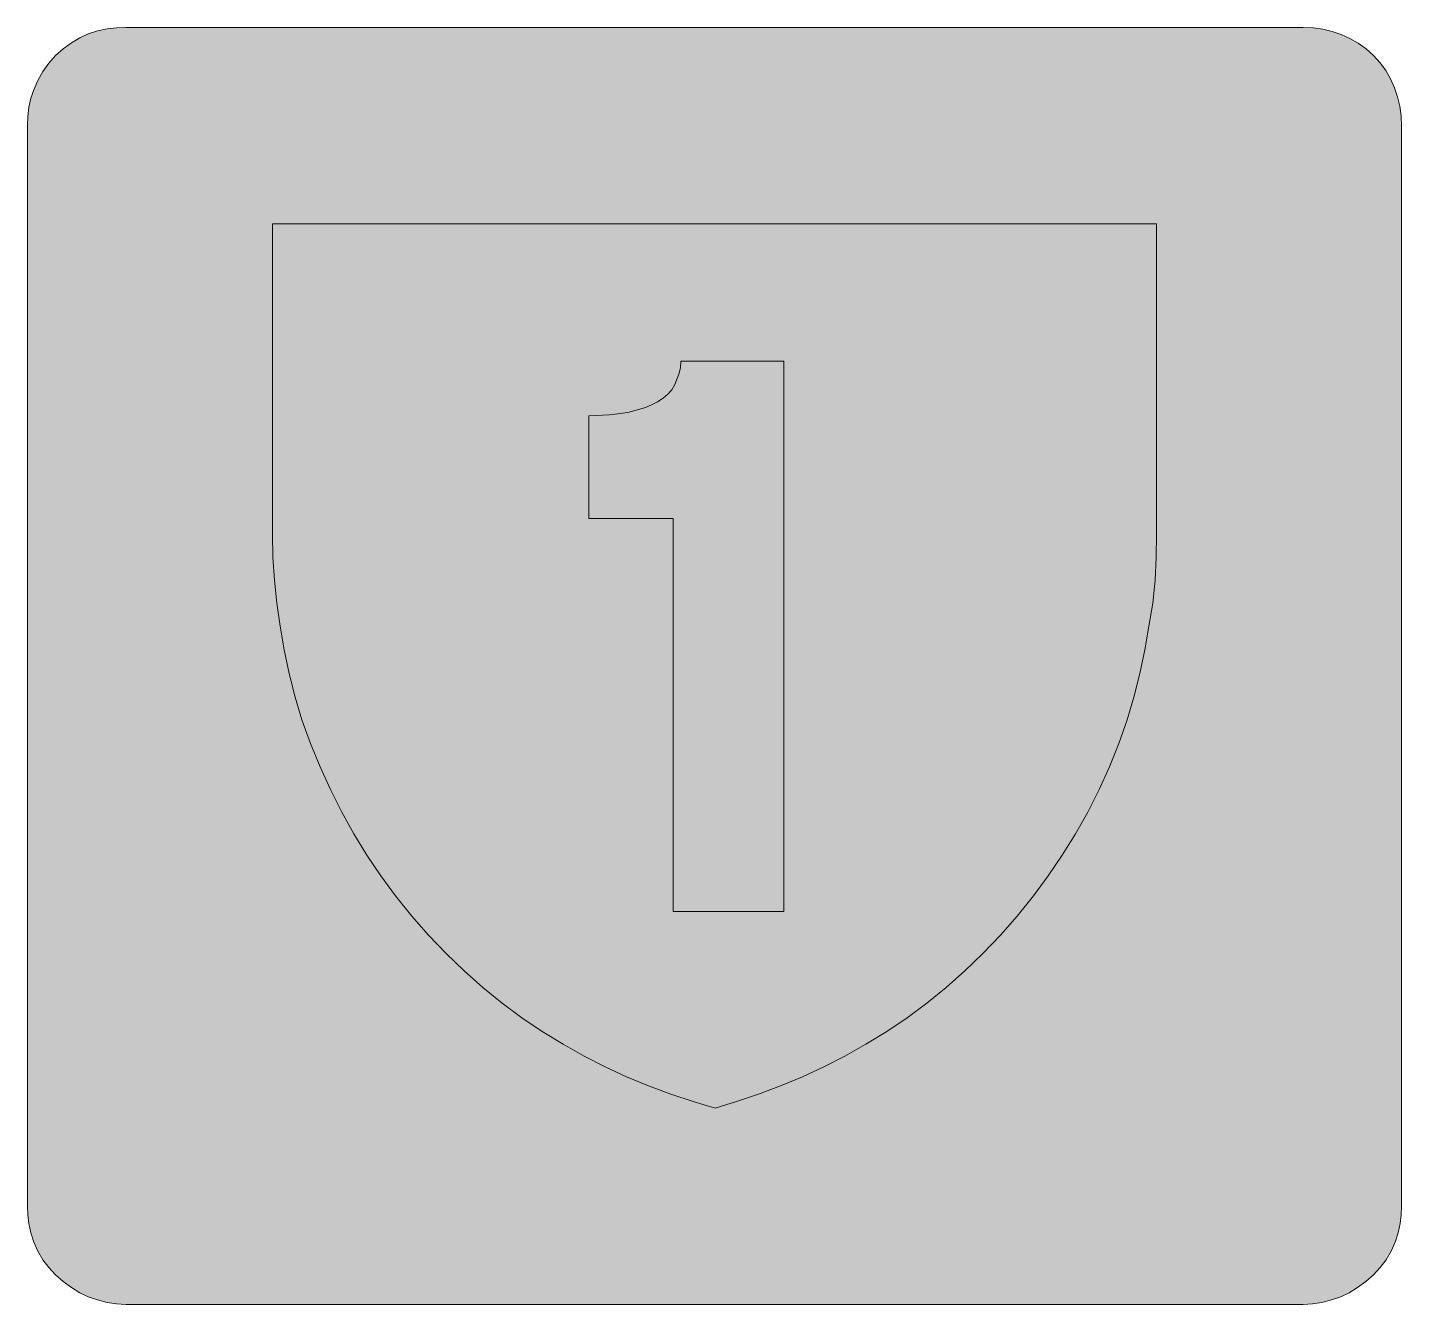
# Model space of a CAD drawing. Header units: metres. Extents: x 152 to 417, y 14 to 260.
import ezdxf

# ---------------------------------------------------------------- set-up
doc = ezdxf.new("R2010")
doc.units = ezdxf.units.M
for name, color, linetype, true_color in [('FILL_BLACK_000000', 7, 'Continuous', 0x000000), ('FILL_BLUE_0000FF', 7, 'Continuous', 0x0000ff), ('FILL_YELLOW_FFFF00', 7, 'Continuous', 0xffff00)]:
    doc.layers.add(name, color=color, linetype=linetype, true_color=true_color)

msp = doc.modelspace()

# ---------------------------------------------------------------- hatches: boundary and pattern name
at = {"layer": 'FILL_BLACK_000000', "true_color": 0x000000}
h = msp.add_hatch(color=7, dxfattribs=at)
h.dxf.hatch_style = 1
h.paths.add_polyline_path([(297.75, 89.7), (276.45, 89.7), (276.45, 165.3), (260.25, 165.3), (260.25, 185.1), (264.22, 185.29), (267.75, 185.7), (270.94, 186.64), (272.26, 187.18), (273.45, 187.8), (274.51, 188.48), (275.44, 189.22), (276.19, 190.08), (276.75, 191.1), (277.57, 193.12), (277.85, 194.31), (277.95, 195.6), (297.75, 195.6), (297.75, 89.7)])
at = {"layer": 'FILL_BLUE_0000FF', "true_color": 0x0000ff}
h = msp.add_hatch(color=7, dxfattribs=at)
h.dxf.hatch_style = 1
h.paths.add_polyline_path([(399.55, 259.72), (401.4, 259.46), (403.21, 259.04), (404.96, 258.45), (406.64, 257.69), (408.24, 256.76), (409.75, 255.67), (411.15, 254.4), (412.42, 253), (413.51, 251.49), (414.44, 249.89), (415.2, 248.21), (415.79, 246.46), (416.21, 244.65), (416.47, 242.8), (416.55, 240.9), (416.55, 33), (416.49, 31.37), (416.29, 29.66), (415.92, 27.9), (415.35, 26.1), (414.57, 24.36), (413.59, 22.72), (412.44, 21.21), (411.15, 19.8), (409.7, 18.51), (408.11, 17.36), (406.47, 16.38), (404.85, 15.6), (403.05, 14.99), (401.25, 14.51), (399.45, 14.21), (397.65, 14.1), (171.15, 14.1), (169.35, 14.21), (167.55, 14.51), (165.75, 14.99), (163.95, 15.6), (162.33, 16.38), (160.69, 17.36), (159.1, 18.51), (157.65, 19.8), (156.36, 21.21), (155.21, 22.72), (154.23, 24.36), (153.45, 26.1), (152.88, 27.9), (152.51, 29.66), (152.31, 31.37), (152.25, 33), (152.25, 240.9), (152.31, 242.7), (152.51, 244.46), (152.88, 246.17), (153.45, 247.8), (154.23, 249.59), (155.21, 251.32), (156.36, 252.95), (157.65, 254.4), (159.1, 255.69), (160.69, 256.84), (162.33, 257.82), (163.95, 258.6), (165.75, 259.17), (167.55, 259.54), (169.35, 259.74), (171.15, 259.8), (397.65, 259.8), (399.55, 259.72)])
at = {"layer": 'FILL_YELLOW_FFFF00', "true_color": 0xffff00}
h = msp.add_hatch(color=7, dxfattribs=at)
h.dxf.hatch_style = 1
h.paths.add_polyline_path([(280.27, 53.13), (276, 54.56), (271.72, 56.16), (267.45, 57.9), (263.4, 59.81), (259.35, 61.91), (255.3, 64.19), (251.25, 66.6), (247.36, 69.27), (243.55, 72.11), (239.85, 75.12), (236.25, 78.3), (232.76, 81.65), (229.4, 85.16), (226.16, 88.85), (223.05, 92.7), (220.21, 96.58), (217.54, 100.57), (215.03, 104.67), (212.7, 108.86), (210.53, 113.16), (208.54, 117.55), (206.71, 122.03), (205.05, 126.6), (203.76, 130.97), (202.61, 135.49), (201.63, 140.06), (200.85, 144.6), (200.24, 149.05), (199.76, 153.45), (199.46, 157.85), (199.35, 162.3), (199.35, 222), (369.45, 222), (369.45, 162.3), (369.38, 157.85), (369.15, 153.45), (368.69, 149.05), (367.95, 144.6), (367.17, 140.06), (366.19, 135.49), (365.04, 130.97), (363.75, 126.6), (362.18, 122.03), (360.39, 117.55), (358.4, 113.16), (356.21, 108.86), (353.84, 104.67), (351.3, 100.57), (348.6, 96.58), (345.75, 92.7), (342.64, 88.85), (339.4, 85.16), (336.04, 81.65), (332.55, 78.3), (328.95, 75.12), (325.25, 72.11), (321.44, 69.27), (317.55, 66.6), (313.5, 64.19), (309.45, 61.91), (305.4, 59.81), (301.35, 57.9), (297.08, 56.16), (292.84, 54.56), (288.65, 53.13), (284.55, 51.9), (280.27, 53.13)])

# ---------------------------------------------------------------- linework, layer by layer
at = {"layer": 'FILL_BLACK_000000', "lineweight": 0, "true_color": 0x000000}
msp.add_lwpolyline([(297.75, 89.7), (276.45, 89.7), (276.45, 165.3), (260.25, 165.3), (260.25, 185.1), (264.22, 185.29), (267.75, 185.7), (270.94, 186.64), (272.26, 187.18), (273.45, 187.8), (274.51, 188.48), (275.44, 189.22), (276.19, 190.08), (276.75, 191.1), (277.57, 193.12), (277.85, 194.31), (277.95, 195.6), (297.75, 195.6)], close=True, dxfattribs=at)
at = {"layer": 'FILL_BLUE_0000FF', "lineweight": 0, "true_color": 0x0000ff}
msp.add_lwpolyline([(399.55, 259.72), (401.4, 259.46), (403.21, 259.04), (404.96, 258.45), (406.64, 257.69), (408.24, 256.76), (409.75, 255.67), (411.15, 254.4), (412.42, 253), (413.51, 251.49), (414.44, 249.89), (415.2, 248.21), (415.79, 246.46), (416.21, 244.65), (416.47, 242.8), (416.55, 240.9), (416.55, 33), (416.49, 31.37), (416.29, 29.66), (415.92, 27.9), (415.35, 26.1), (414.57, 24.36), (413.59, 22.72), (412.44, 21.21), (411.15, 19.8), (409.7, 18.51), (408.11, 17.36), (406.47, 16.38), (404.85, 15.6), (403.05, 14.99), (401.25, 14.51), (399.45, 14.21), (397.65, 14.1), (171.15, 14.1), (169.35, 14.21), (167.55, 14.51), (165.75, 14.99), (163.95, 15.6), (162.33, 16.38), (160.69, 17.36), (159.1, 18.51), (157.65, 19.8), (156.36, 21.21), (155.21, 22.72), (154.23, 24.36), (153.45, 26.1), (152.88, 27.9), (152.51, 29.66), (152.31, 31.37), (152.25, 33), (152.25, 240.9), (152.31, 242.7), (152.51, 244.46), (152.88, 246.17), (153.45, 247.8), (154.23, 249.59), (155.21, 251.32), (156.36, 252.95), (157.65, 254.4), (159.1, 255.69), (160.69, 256.84), (162.33, 257.82), (163.95, 258.6), (165.75, 259.17), (167.55, 259.54), (169.35, 259.74), (171.15, 259.8), (397.65, 259.8)], close=True, dxfattribs=at)
at = {"layer": 'FILL_YELLOW_FFFF00', "lineweight": 0, "true_color": 0xffff00}
msp.add_lwpolyline([(280.27, 53.13), (276, 54.56), (271.72, 56.16), (267.45, 57.9), (263.4, 59.81), (259.35, 61.91), (255.3, 64.19), (251.25, 66.6), (247.36, 69.27), (243.55, 72.11), (239.85, 75.12), (236.25, 78.3), (232.76, 81.65), (229.4, 85.16), (226.16, 88.85), (223.05, 92.7), (220.21, 96.58), (217.54, 100.57), (215.03, 104.67), (212.7, 108.86), (210.53, 113.16), (208.54, 117.55), (206.71, 122.03), (205.05, 126.6), (203.76, 130.97), (202.61, 135.49), (201.63, 140.06), (200.85, 144.6), (200.24, 149.05), (199.76, 153.45), (199.46, 157.85), (199.35, 162.3), (199.35, 222), (369.45, 222), (369.45, 162.3), (369.38, 157.85), (369.15, 153.45), (368.69, 149.05), (367.95, 144.6), (367.17, 140.06), (366.19, 135.49), (365.04, 130.97), (363.75, 126.6), (362.18, 122.03), (360.39, 117.55), (358.4, 113.16), (356.21, 108.86), (353.84, 104.67), (351.3, 100.57), (348.6, 96.58), (345.75, 92.7), (342.64, 88.85), (339.4, 85.16), (336.04, 81.65), (332.55, 78.3), (328.95, 75.12), (325.25, 72.11), (321.44, 69.27), (317.55, 66.6), (313.5, 64.19), (309.45, 61.91), (305.4, 59.81), (301.35, 57.9), (297.08, 56.16), (292.84, 54.56), (288.65, 53.13), (284.55, 51.9)], close=True, dxfattribs=at)

doc.saveas('drawing.dxf')
